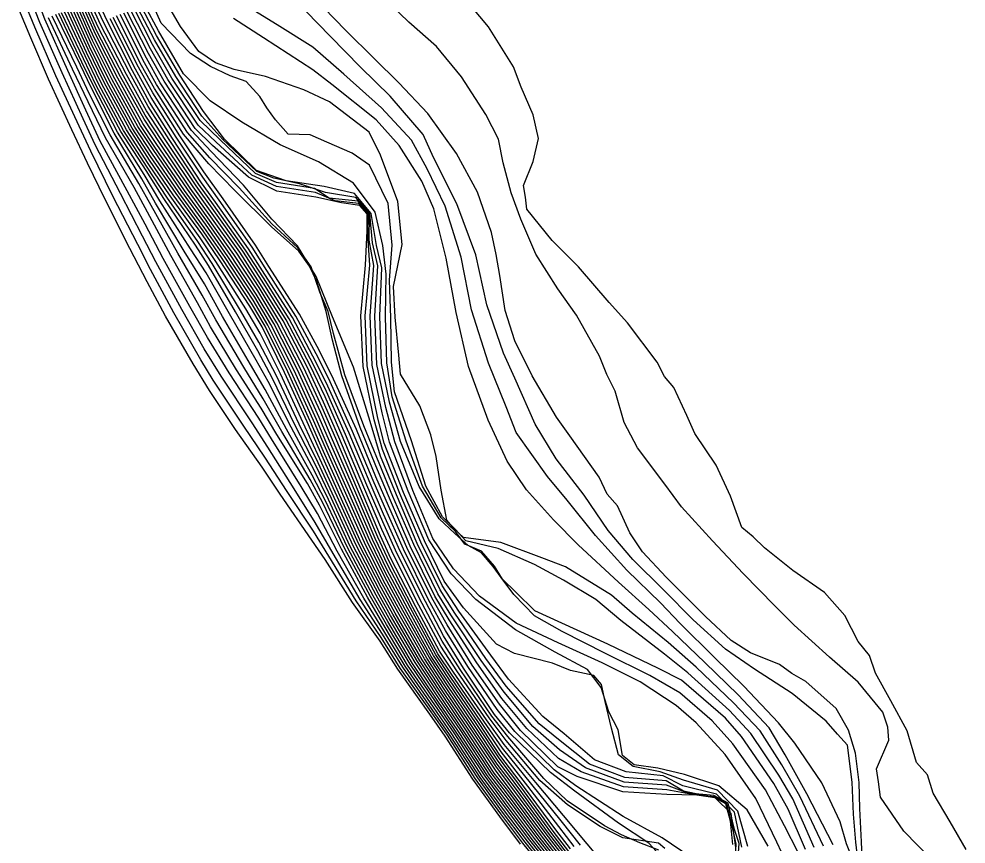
# Model space of a CAD drawing. Header units: feet. Extents: x 333642 to 335017, y 470420 to 471851.
# Drawn here: x 333906.7 to 333987.1, y 470632.4 to 470702.4 of the extents above; entities that cross this region are included whole.
import ezdxf

# ---------------------------------------------------------------- set-up
doc = ezdxf.new("R2010")
doc.units = ezdxf.units.FT
doc.header["$MEASUREMENT"] = 0
doc.layers.add('Contour', color=7, linetype='CONTINUOUS', true_color=0xffffff)

msp = doc.modelspace()

# ---------------------------------------------------------------- linework, layer by layer
at = {"layer": 'Contour', "color": 18, "linetype": 'Continuous', "true_color": 0x000000}
for points, elevation in [([(333952.402851, 470629.487847), (333949.879331, 470632.641474), (333947.774017, 470635.454901), (333945.875173, 470638.055461), (333943.469268, 470641.765435), (333941.917723, 470644.007371), (333939.508562, 470647.501633), (333937.697091, 470650.512307), (333935.992936, 470653.275494), (333933.738177, 470657.276604), (333932.053864, 470660.4576), (333930.678365, 470662.764716), (333928.147819, 470666.809004), (333927.083997, 470668.564159), (333924.56787, 470672.400195), (333922.732934, 470675.394145), (333921.235909, 470678.042371), (333918.975856, 470682.113825), (333917.43202, 470685.014498), (333915.918374, 470687.843688), (333913.627699, 470692.065892), (333912.400724, 470694.694932), (333910.865545, 470698.05929), (333908.909079, 470702.412681), (333907.418487, 470706.405083)], -20), ([(333952.315586, 470629.280922), (333949.68124, 470632.560232), (333947.696107, 470635.216338), (333945.668217, 470638.009616), (333943.283567, 470641.697804), (333941.810726, 470643.80849), (333939.301253, 470647.417702), (333937.585307, 470650.223088), (333935.6734, 470653.169218), (333933.384357, 470657.073283), (333931.868484, 470659.705243), (333930.090477, 470662.545675), (333927.835238, 470666.083294), (333926.507274, 470668.151786), (333923.892575, 470672.117527), (333922.455409, 470674.442958), (333920.555284, 470677.769058), (333918.351089, 470681.820725), (333917.212218, 470683.997871), (333915.326917, 470687.612043), (333913.192461, 470691.770115), (333912.180682, 470693.959998), (333910.379125, 470697.864701), (333908.490977, 470702.127919), (333907.276307, 470705.252578)], -20.5), ([(333961.453655, 470631.076492), (333960.186053, 470632.474563), (333957.62721, 470634.18554), (333953.916055, 470636.897371), (333951.844022, 470638.479267), (333948.353325, 470641.854101), (333947.101804, 470643.409786), (333944.455294, 470647.325265), (333942.759373, 470650.072176), (333941.219988, 470652.98037), (333939.078393, 470657.268308), (333937.675655, 470660.39786), (333936.523699, 470663.041603), (333934.744521, 470667.293735), (333932.953796, 470671.272318), (333931.961489, 470673.280402), (333929.93998, 470677.086774), (333927.606358, 470680.759282), (333926.217832, 470682.924277), (333923.3952, 470686.902744), (333922.218565, 470688.539698), (333919.755078, 470692.289907), (333917.805947, 470695.387753), (333916.358017, 470698.034682), (333914.196707, 470702.294551), (333912.844715, 470705.211461)], -11), ([(333952.227293, 470629.075043), (333949.484016, 470632.476905), (333947.618772, 470634.977485), (333945.460946, 470637.965047), (333943.099036, 470641.629493), (333941.702933, 470643.611245), (333939.095429, 470647.33069), (333937.478001, 470649.926207), (333935.353932, 470653.049541), (333933.039367, 470656.831427), (333931.713771, 470658.948846), (333929.483834, 470662.329667), (333927.588009, 470665.242524), (333925.811739, 470667.869965), (333923.217882, 470671.78866), (333922.156513, 470673.497778), (333919.860443, 470677.501503), (333917.881666, 470681.183851), (333916.802634, 470683.281787), (333914.703763, 470687.389022), (333912.825621, 470691.229663), (333911.833918, 470693.353579), (333909.855451, 470697.625615), (333908.06353, 470701.737572), (333907.146636, 470704.006975)], -21), ([(333961.558682, 470632.026475), (333961.014401, 470632.469113), (333957.975284, 470632.918802), (333956.062863, 470633.891169), (333953.294004, 470635.736244), (333950.943753, 470637.788198), (333948.071481, 470641.201189), (333946.638608, 470643.102267), (333943.888772, 470647.109932), (333942.542768, 470649.195524), (333940.674993, 470652.685683), (333938.531229, 470656.882651), (333937.525188, 470659.091489), (333935.992999, 470662.704846), (333934.159503, 470667.05375), (333932.70298, 470670.358445), (333931.441206, 470673.026131), (333929.407133, 470676.903467), (333927.360951, 470680.191856), (333925.712697, 470682.729006), (333923.110748, 470686.387992), (333921.759916, 470688.277554), (333919.185675, 470692.130117), (333917.559432, 470694.631654), (333915.836378, 470697.73438), (333913.673546, 470701.926843), (333912.705648, 470703.999064)], -12), ([(333961.04149, 470631.873463), (333959.438452, 470632.507977), (333957.872001, 470633.18266), (333956.420182, 470633.956126), (333953.263679, 470636.063255), (333951.274584, 470637.973346), (333948.220568, 470641.532379), (333946.871521, 470643.255318), (333944.170634, 470647.223047), (333942.652289, 470649.634938), (333940.949181, 470652.834475), (333938.802395, 470657.087933), (333937.600913, 470659.742482), (333936.260377, 470662.863521), (333934.450658, 470667.173665), (333932.828184, 470670.815278), (333931.703815, 470673.14626), (333929.671909, 470676.992235), (333927.481261, 470680.472508), (333925.963502, 470682.822066), (333923.234565, 470686.656716), (333922.001974, 470688.377981), (333919.466791, 470692.20899), (333917.680747, 470695.010203), (333916.098197, 470697.885974), (333913.933131, 470702.1235), (333912.774583, 470704.601721)], -11.5), ([(333975.031478, 470632.218661), (333972.996823, 470636.475037), (333971.49554, 470639.114342), (333969.637534, 470642.007194), (333967.38579, 470644.382145), (333964.206774, 470647.4074), (333961.829336, 470649.508919), (333958.76339, 470651.997951), (333957.034901, 470653.523902), (333953.127407, 470655.939469), (333951.111992, 470656.704631), (333947.637599, 470657.992881), (333944.469157, 470658.431066), (333943.664827, 470659.153837), (333943.049745, 470659.900867), (333942.552945, 470662.44821), (333942.137503, 470665.290133), (333941.678951, 470667.129185), (333940.754438, 470669.596022), (333939.12089, 470672.274698), (333938.956557, 470673.913969), (333938.664464, 470677.119906), (333938.507504, 470679.740177), (333939.240435, 470683.297069), (333938.884671, 470686.957805), (333937.425617, 470690.869275), (333936.445162, 470692.822093), (333933.075971, 470695.413557), (333930.897095, 470696.414267), (333927.637932, 470697.554347), (333925.002094, 470698.163336), (333923.419561, 470698.709284), (333922.001706, 470699.668973), (333920.43732, 470701.790196), (333918.964067, 470704.33569)], -4.5), ([(333978.352793, 470630.02999), (333978.24151, 470632.580227), (333978.094406, 470635.413094), (333978.044407, 470637.631748), (333977.736503, 470640.12674), (333977.147119, 470642.071999), (333976.084537, 470643.901293), (333973.514556, 470646.188312), (333972.344775, 470646.867143), (333971.273543, 470647.638178), (333968.813811, 470648.625449), (333967.191782, 470649.68238), (333964.993546, 470651.729873), (333961.675739, 470655.042693), (333959.648433, 470657.2099), (333958.592487, 470658.830928), (333957.539222, 470661.107044), (333956.650437, 470662.105487), (333955.989121, 470663.546857), (333953.489247, 470667.055029), (333952.33966, 470668.639301), (333950.285799, 470672.140723), (333948.804716, 470675.124027), (333947.998583, 470677.682632), (333947.529467, 470680.672155), (333947.237523, 470682.452464), (333946.831786, 470684.325684), (333945.645226, 470687.742816), (333943.861645, 470691.012392), (333941.423199, 470694.428675), (333938.955172, 470697.027239), (333936.861789, 470699.072604), (333934.479582, 470701.458758), (333931.631281, 470704.396392)], -2.5), ([(333984.17503, 470631.076518), (333981.827919, 470633.490384), (333979.863655, 470636.375667), (333979.691337, 470637.690307), (333979.524243, 470638.782412), (333980.562829, 470641.221958), (333980.475987, 470642.333548), (333980.062806, 470643.600293), (333977.956667, 470646.140609), (333975.535603, 470648.27137), (333972.542073, 470650.988049), (333970.899373, 470652.630025), (333968.192753, 470655.379031), (333965.596383, 470658.150853), (333962.97724, 470661.03637), (333961.56015, 470662.943571), (333959.236798, 470666.034697), (333958.097178, 470668.196083), (333957.329097, 470670.858127), (333956.619205, 470672.273378), (333955.992349, 470673.808083), (333954.062, 470677.296345), (333952.480325, 470679.537283), (333950.603557, 470682.468094), (333949.313701, 470685.433291), (333948.50986, 470687.667899), (333947.826862, 470690.223627), (333947.428457, 470692.244144), (333946.353376, 470694.342602), (333944.290426, 470697.530745), (333942.160301, 470700.105074), (333939.815005, 470702.165593), (333937.481979, 470704.456769)], -2), ([(333949.287864, 470632.391254), (333947.54158, 470634.738846), (333945.253663, 470637.921321), (333942.915928, 470641.56019), (333941.594093, 470643.415945), (333938.891337, 470647.240273), (333937.374767, 470649.621952), (333935.035923, 470652.91289), (333932.710753, 470656.546862), (333931.5894, 470658.207732), (333928.882294, 470662.088246), (333927.355207, 470664.401658), (333925.109226, 470667.596667), (333922.902832, 470670.904036), (333921.505318, 470673.164545), (333919.166761, 470677.222115), (333917.595408, 470680.129039), (333916.133121, 470682.962371), (333914.032461, 470687.118559), (333912.552489, 470690.193838), (333911.210357, 470693.0322), (333909.24283, 470697.32714), (333907.730165, 470700.838587), (333906.719627, 470703.277804)], -21.5), ([(333953.013572, 470630.944478), (333951.277521, 470633.179397), (333948.516317, 470636.896992), (333947.161585, 470638.668231), (333944.800422, 470642.241725), (333942.658977, 470645.424257), (333940.953013, 470648.039495), (333938.667603, 470652.001448), (333937.459295, 470654.187616), (333935.573615, 470657.852376), (333933.722847, 470661.915356), (333932.270712, 470665.100558), (333930.856736, 470668.15159), (333928.924792, 470672.310279), (333927.200831, 470675.75577), (333925.972677, 470677.840113), (333923.446245, 470681.845192), (333922.095975, 470683.866185), (333919.559918, 470687.419765), (333917.702966, 470690.170447), (333915.850059, 470693.032367), (333913.729472, 470696.958707), (333912.455146, 470699.583347), (333910.843253, 470703.113256)], -16.5), ([(333953.107608, 470631.152308), (333951.479485, 470633.257859), (333948.73584, 470636.96315), (333947.246172, 470638.922724), (333944.999036, 470642.315079), (333942.765732, 470645.628512), (333941.146521, 470648.114321), (333938.877662, 470652.084286), (333937.554842, 470654.493083), (333935.809374, 470657.925), (333933.968458, 470661.996983), (333932.426423, 470665.418098), (333931.178758, 470668.242035), (333929.259395, 470672.431951), (333927.37088, 470676.294036), (333926.320223, 470678.055978), (333923.740356, 470682.00342), (333922.254205, 470684.187074), (333919.821943, 470687.523895), (333917.801264, 470690.467297), (333916.091843, 470693.101303), (333913.955162, 470697.038757), (333912.584608, 470699.841622), (333911.072732, 470703.173116)], -16), ([(333953.203467, 470631.358186), (333951.680127, 470633.336274), (333948.957509, 470637.024862), (333947.326501, 470639.179756), (333945.197159, 470642.390272), (333942.873104, 470645.831384), (333941.339397, 470648.187682), (333939.089789, 470652.160824), (333937.649881, 470654.799564), (333936.044029, 470657.999862), (333934.21617, 470662.075685), (333932.579307, 470665.721296), (333931.452586, 470668.299517), (333929.534126, 470672.484047), (333927.612212, 470676.369661), (333926.460756, 470678.311256), (333923.98151, 470682.095293), (333922.355573, 470684.4599), (333920.060055, 470687.617191), (333917.900666, 470690.762805), (333916.332248, 470693.172564), (333914.182269, 470697.117048), (333912.712731, 470700.10039), (333911.296817, 470703.23274)], -15.5), ([(333953.30143, 470631.561793), (333951.879134, 470633.415013), (333949.180794, 470637.082891), (333947.403157, 470639.438615), (333945.39459, 470642.467578), (333942.981301, 470646.032616), (333941.531381, 470648.259987), (333939.30361, 470652.231735), (333937.745046, 470655.106026), (333936.277207, 470658.077554), (333934.465621, 470662.151982), (333932.735222, 470666.025394), (333931.722958, 470668.362831), (333929.809182, 470672.536258), (333927.857872, 470676.441605), (333926.598285, 470678.569272), (333924.223675, 470682.186114), (333922.456065, 470684.733857), (333920.298831, 470687.708512), (333918.001856, 470691.056063), (333916.570696, 470693.24697), (333914.410463, 470697.194041), (333912.839096, 470700.361041), (333911.519152, 470703.294612)], -15), ([(333953.401774, 470631.762813), (333952.076188, 470633.494451), (333949.405209, 470637.137947), (333947.476724, 470639.698596), (333945.591122, 470642.547283), (333943.090528, 470646.231959), (333941.72221, 470648.331648), (333939.518773, 470652.297653), (333937.840954, 470655.411458), (333936.508528, 470658.158682), (333934.716446, 470662.226399), (333932.894995, 470666.329247), (333931.989231, 470668.432886), (333930.084169, 470672.589151), (333928.10724, 470676.510583), (333926.733522, 470678.829014), (333924.466355, 470682.276477), (333922.556235, 470685.008254), (333920.537854, 470687.798396), (333918.10551, 470691.346169), (333916.806563, 470693.325395), (333914.639417, 470697.2702), (333912.964089, 470700.622925), (333911.739491, 470703.359094)], -14.5), ([(333953.540695, 470632.00741), (333952.306654, 470633.618572), (333949.639175, 470637.211362), (333947.547774, 470639.959001), (333945.786543, 470642.629682), (333943.200983, 470646.429169), (333941.911615, 470648.403082), (333939.734943, 470652.359186), (333937.941469, 470655.715104), (333936.738285, 470658.246773), (333934.968349, 470662.305424), (333933.083538, 470666.588031), (333932.214352, 470668.604641), (333930.358779, 470672.649535), (333928.360595, 470676.580448), (333926.865883, 470679.09152), (333924.709093, 470682.366929), (333922.656633, 470685.282402), (333920.776682, 470687.887408), (333918.2123, 470691.632232), (333917.039182, 470693.408783), (333914.868801, 470697.34599), (333913.088125, 470700.885351), (333911.95759, 470703.426543)], -14), ([(333953.846037, 470632.205747), (333952.543066, 470633.890098), (333949.920929, 470637.313235), (333947.646823, 470640.238184), (333945.984588, 470642.720481), (333943.312859, 470646.624007), (333942.099323, 470648.474707), (333939.951805, 470652.41691), (333938.052343, 470656.018316), (333936.967056, 470658.346376), (333935.221117, 470662.397412), (333933.342608, 470666.718094), (333932.33713, 470669.037101), (333930.632635, 470672.73132), (333928.619152, 470676.65846), (333926.992705, 470679.36196), (333924.955077, 470682.457388), (333922.761228, 470685.558452), (333921.018797, 470687.979961), (333918.373473, 470691.855309), (333917.230936, 470693.579982), (333915.102458, 470697.42571), (333913.214549, 470701.14994), (333912.169871, 470703.497044)], -13.5), ([(333954.394294, 470632.314425), (333952.757206, 470634.358853), (333950.261885, 470637.457783), (333947.780207, 470640.544732), (333946.187325, 470642.822688), (333943.426347, 470646.816241), (333942.28506, 470648.546947), (333940.169062, 470652.471377), (333938.165148, 470656.320472), (333937.192514, 470658.4498), (333935.474078, 470662.485951), (333933.606788, 470666.833705), (333932.457836, 470669.47273), (333930.904807, 470672.820347), (333928.880154, 470676.737628), (333927.117174, 470679.635915), (333925.20807, 470682.547138), (333922.874645, 470685.838145), (333921.267692, 470688.079392), (333918.639916, 470691.954371), (333917.342473, 470693.920651), (333915.343913, 470697.514812), (333913.345995, 470701.41849), (333912.372881, 470703.570547)], -13), ([(333957.104946, 470629.855481), (333954.951471, 470632.418011), (333952.937849, 470634.833418), (333950.6027, 470637.615946), (333947.918827, 470640.86506), (333946.403883, 470642.949226), (333943.610776, 470646.983581), (333942.43273, 470648.763484), (333940.403005, 470652.543045), (333938.291493, 470656.631266), (333937.416142, 470658.559995), (333935.726736, 470662.57214), (333933.875178, 470666.936787), (333932.578036, 470669.90846), (333931.174588, 470672.918082), (333929.143012, 470676.818953), (333927.239759, 470679.912764), (333925.460747, 470682.637522), (333922.990962, 470686.114898), (333921.51494, 470688.17831), (333918.909841, 470692.045375), (333917.447266, 470694.265949), (333915.584279, 470697.606854), (333913.476848, 470701.685522), (333912.572954, 470703.648101)], -12.5), ([(333968.596603, 470632.191191), (333967.754604, 470635.200028), (333966.025773, 470636.975492), (333963.144106, 470637.817196), (333961.164496, 470638.540086), (333958.875471, 470638.992337), (333957.619361, 470639.967704), (333957.01972, 470642.245578), (333956.477725, 470644.515204), (333956.173943, 470645.930692), (333955.531059, 470646.706225), (333953.529773, 470647.134068), (333952.007157, 470647.755156), (333948.775015, 470648.572045), (333947.267654, 470649.363005), (333944.453444, 470652.461952), (333942.817093, 470654.714469), (333941.149278, 470658.129821), (333939.374075, 470662.254837), (333937.716781, 470666.441655), (333937.197976, 470668.561731), (333936.287303, 470672.983783), (333936.101147, 470677.230469), (333936.518031, 470681.531008), (333936.350206, 470684.071529), (333936.356538, 470685.873363), (333935.585424, 470686.763148), (333933.575266, 470687.004511), (333931.891103, 470687.698755), (333928.598118, 470688.219334), (333926.503218, 470689.176548), (333923.422331, 470692.002566), (333921.925118, 470693.436956), (333919.364603, 470697.303905), (333917.885994, 470699.906053), (333916.213516, 470703.154711)], -7.5), ([(333970.309655, 470632.212492), (333968.535075, 470635.312186), (333966.13233, 470637.337797), (333963.227168, 470638.294802), (333960.965702, 470638.832827), (333958.941039, 470639.114517), (333957.969871, 470639.921803), (333957.582098, 470642.084246), (333956.78755, 470643.623865), (333956.144877, 470645.698827), (333954.997439, 470647.207877), (333952.228713, 470648.678074), (333948.885993, 470650.585917), (333945.51749, 470653.163369), (333943.401472, 470655.352803), (333941.502264, 470658.232563), (333939.766266, 470662.34225), (333938.168917, 470666.502704), (333937.542839, 470669.01098), (333936.705649, 470673.043194), (333936.525401, 470677.226989), (333936.858069, 470681.514557), (333936.4602, 470683.675934), (333936.470876, 470685.857389), (333935.519188, 470686.963113), (333933.053665, 470687.233462), (333931.804449, 470688.049944), (333928.581881, 470688.571025), (333926.788141, 470689.326057), (333923.798017, 470692.183206), (333922.090429, 470693.814987), (333919.698224, 470697.426289), (333918.058681, 470700.284618), (333916.519787, 470703.261028)], -7), ([(333972.741788, 470628.949048), (333971.057911, 470632.553645), (333969.268761, 470636.265832), (333966.666524, 470640.015942), (333964.210686, 470642.690784), (333962.516244, 470644.152904), (333959.444781, 470646.181076), (333956.227371, 470647.791738), (333952.488977, 470649.472877), (333948.925933, 470651.151643), (333945.81416, 470653.448088), (333943.604983, 470655.7657), (333941.842772, 470658.336754), (333940.163993, 470662.420991), (333938.6348, 470666.541198), (333937.869708, 470669.468104), (333937.109148, 470673.11088), (333936.937287, 470677.222984), (333937.190863, 470681.474603), (333936.727372, 470683.427805), (333936.498932, 470685.892267), (333935.322205, 470687.272256), (333932.743964, 470687.712261), (333930.544277, 470688.4448), (333928.368685, 470688.921795), (333926.924413, 470689.478616), (333924.028196, 470692.21721), (333922.247322, 470694.199458), (333920.032781, 470697.546328), (333918.228656, 470700.664112), (333916.824016, 470703.368773)], -6.5), ([(333972.878123, 470631.68171), (333971.701232, 470633.938574), (333970.099047, 470636.999022), (333967.33018, 470640.913342), (333965.557383, 470642.852443), (333962.813285, 470645.237746), (333960.2667, 470646.697408), (333956.510436, 470648.562857), (333952.823739, 470650.446045), (333950.472789, 470651.777499), (333948.737069, 470653.573302), (333947.666769, 470655.038431), (333946.975293, 470655.960177), (333945.997518, 470657.130431), (333944.86434, 470657.750685), (333943.735601, 470658.761259), (333942.401237, 470660.021565), (333940.697971, 470662.758564), (333939.107104, 470666.569158), (333938.169078, 470669.922237), (333937.51101, 470673.183729), (333937.357635, 470677.208998), (333937.529927, 470681.316763), (333937.074235, 470683.200577), (333936.607599, 470685.934558), (333935.201369, 470687.618081), (333932.634298, 470688.232882), (333929.413894, 470688.707835), (333928.022854, 470689.168096), (333926.885137, 470689.57274), (333924.181111, 470692.227273), (333922.397477, 470694.588267), (333920.367186, 470697.665468), (333918.396335, 470701.043751), (333917.123549, 470703.479907)], -6), ([(333973.493572, 470631.937877), (333972.011848, 470635.375237), (333970.802678, 470637.548643), (333968.063633, 470641.527035), (333966.690354, 470643.082243), (333962.960961, 470646.320205), (333961.000997, 470647.309013), (333956.721768, 470649.374164), (333952.819554, 470651.153785), (333950.520736, 470652.196946), (333948.89983, 470653.775552), (333947.765374, 470654.895995), (333947.09659, 470655.977344), (333945.991274, 470657.261263), (333944.574308, 470657.847289), (333943.771754, 470658.933816), (333942.556871, 470660.097756), (333940.987844, 470662.773154), (333939.581604, 470666.593797), (333938.397664, 470670.361357), (333937.949938, 470673.247575), (333937.84103, 470677.152466), (333937.8859, 470680.787963), (333937.62461, 470683.197605), (333936.967, 470686.046502), (333935.116033, 470688.493343), (333932.155137, 470690.315364), (333928.890104, 470691.744379), (333925.654405, 470693.683218), (333922.941036, 470695.489249), (333920.698495, 470697.796145), (333918.563157, 470701.421216), (333917.41738, 470703.596008)], -5.5), ([(333974.220028, 470632.101462), (333972.406967, 470636.239749), (333971.236914, 470638.25166), (333968.848659, 470641.78117), (333967.04405, 470643.732148), (333963.48917, 470646.9233), (333961.522774, 470648.51277), (333957.826717, 470651.388015), (333955.68895, 470653.169101), (333952.949462, 470654.806862), (333950.482764, 470656.139575), (333947.406557, 470657.479864), (333944.658277, 470658.143705), (333943.783972, 470659.090066), (333942.684398, 470660.166569), (333941.2611, 470662.788883), (333940.054866, 470666.621334), (333938.604835, 470670.792057), (333938.358201, 470673.314378), (333938.289489, 470677.084351), (333938.188662, 470680.259895), (333938.4075, 470683.251151), (333938.075999, 470686.767317), (333936.475159, 470690.024126), (333935.016196, 470691.044128), (333932.857452, 470691.99558), (333931.427859, 470692.599947), (333929.581354, 470692.673268), (333928.486862, 470693.877258), (333927.768734, 470694.898188), (333927.159818, 470695.869379), (333926.022271, 470697.119895), (333924.644683, 470697.621781), (333922.984999, 470698.400548), (333921.273365, 470699.495798), (333918.796426, 470702.071692), (333918.050376, 470703.71486)], -5), ([(333977.61848, 470630.790191), (333976.967101, 470632.418752), (333976.42077, 470634.282053), (333974.875226, 470637.605467), (333972.574262, 470640.966536), (333971.185892, 470642.692767), (333968.242984, 470645.797571), (333965.773384, 470648.245075), (333962.85679, 470651.118295), (333961.187038, 470652.867246), (333958.321096, 470655.662985), (333955.662967, 470658.595576), (333953.264407, 470661.578531), (333951.591126, 470663.604232), (333948.93743, 470667.342847), (333948.082958, 470669.517794), (333946.57255, 470673.228556), (333945.134369, 470677.761586), (333944.252194, 470682.233443), (333942.903262, 470686.548121), (333941.381751, 470689.712611), (333940.048097, 470692.156029), (333937.492148, 470694.907883), (333934.287232, 470697.763787), (333931.654917, 470700.050561), (333928.637172, 470701.930727), (333926.663864, 470703.163905)], -3.5), ([(333987.121361, 470631.951244), (333985.783976, 470634.297272), (333984.335664, 470636.730532), (333983.843495, 470638.279026), (333982.921739, 470639.32909), (333982.114839, 470642.016957), (333980.736264, 470644.554919), (333979.438928, 470646.906973), (333978.933718, 470648.416733), (333977.959833, 470649.589844), (333976.82523, 470651.803226), (333975.096485, 470653.759188), (333972.408597, 470655.608987), (333970.012338, 470657.535302), (333969.051456, 470658.48339), (333968.077373, 470659.27714), (333967.1333, 470661.920851), (333965.894807, 470664.569457), (333964.085802, 470667.260803), (333963.416072, 470668.771767), (333962.314425, 470671.149593), (333961.522639, 470672.094972), (333960.898109, 470673.295211), (333958.389646, 470676.654398), (333956.827005, 470678.362898), (333954.225844, 470681.402158), (333951.996273, 470683.63874), (333949.825125, 470686.299926), (333949.730441, 470687.308905), (333949.544911, 470688.289907), (333950.384177, 470690.328461), (333950.818475, 470692.280447), (333950.373377, 470694.299605), (333949.368028, 470696.657346), (333948.71735, 470698.377678), (333947.726641, 470699.95937), (333946.590756, 470701.779538), (333945.116337, 470703.533825)], -1.5), ([(333952.489362, 470629.695514), (333950.078076, 470632.720879), (333947.852936, 470635.692667), (333946.08149, 470638.103041), (333943.655897, 470641.832688), (333942.024183, 470644.20758), (333939.717115, 470647.582799), (333937.813724, 470650.793642), (333936.311212, 470653.37159), (333934.089856, 470657.43403), (333932.247997, 470661.175271), (333931.205486, 470662.998475), (333928.619848, 470667.167579), (333927.29308, 470669.404768), (333925.201967, 470672.650432), (333922.987936, 470676.317757), (333921.884795, 470678.337918), (333919.616356, 470682.369163), (333917.639677, 470686.028063), (333916.496916, 470688.127778), (333914.069328, 470692.362064), (333912.584581, 470695.395503), (333911.263081, 470698.19137), (333909.224486, 470702.547256)], -19.5), ([(333952.575398, 470629.903619), (333950.277256, 470632.798703), (333947.933303, 470635.929127), (333946.286816, 470638.152837), (333943.843224, 470641.899847), (333942.130368, 470644.408806), (333939.926673, 470647.661505), (333937.920627, 470651.051843), (333936.563317, 470653.425979), (333934.355291, 470657.51444), (333932.491394, 470661.408535), (333931.437323, 470663.353618), (333929.027161, 470667.417611), (333927.451154, 470670.204413), (333925.799152, 470672.883899), (333923.424095, 470676.896593), (333922.283785, 470678.996574), (333920.210161, 470682.553371), (333917.941636, 470686.596964), (333916.901366, 470688.484956), (333914.466383, 470692.595685), (333912.720693, 470696.065906), (333911.629674, 470698.339643), (333909.539719, 470702.688684)], -19), ([(333952.661232, 470630.111858), (333950.476643, 470632.875212), (333948.015554, 470636.163773), (333946.490776, 470638.205366), (333944.031028, 470641.967187), (333942.236545, 470644.610739), (333940.137003, 470647.738047), (333938.028274, 470651.306162), (333936.799823, 470653.475858), (333934.603198, 470657.581042), (333932.743066, 470661.536209), (333931.621863, 470663.725048), (333929.429968, 470667.612686), (333927.632082, 470670.987274), (333926.377807, 470673.120577), (333924.005553, 470677.173378), (333922.466793, 470679.943199), (333920.756029, 470682.718055), (333918.322885, 470686.800911), (333917.151598, 470688.865525), (333914.812718, 470692.742599), (333912.847456, 470696.611717), (333911.936312, 470698.522429), (333909.84375, 470702.82775)], -18.5), ([(333952.747143, 470630.319926), (333950.675999, 470632.950679), (333948.100129, 470636.396097), (333946.692964, 470638.261176), (333944.219099, 470642.03497), (333942.342985, 470644.813064), (333940.347874, 470647.812711), (333938.140135, 470651.559521), (333937.032796, 470653.529742), (333934.851547, 470657.646612), (333932.995176, 470661.649467), (333931.808951, 470664.08839), (333929.827247, 470667.777956), (333927.879718, 470671.66004), (333926.857028, 470673.480119), (333924.588098, 470677.410106), (333922.622721, 470680.886987), (333921.292577, 470682.939288), (333918.68565, 470687.010931), (333917.350566, 470689.227268), (333915.096578, 470692.822508), (333913.064188, 470696.703402), (333912.068832, 470698.785507), (333910.09392, 470702.901746)], -18), ([(333952.833404, 470630.527519), (333950.875079, 470633.025387), (333948.187463, 470636.625596), (333946.892947, 470638.320851), (333944.407237, 470642.103445), (333942.44996, 470645.015463), (333940.559062, 470647.885775), (333938.256931, 470651.811087), (333937.261563, 470653.588608), (333935.100004, 470657.711614), (333933.239207, 470661.741318), (333931.967258, 470664.433297), (333930.170549, 470667.916727), (333928.230571, 470671.927575), (333926.986103, 470674.263703), (333925.090641, 470677.576735), (333922.81739, 470681.521709), (333921.702902, 470683.228273), (333919.014334, 470687.199863), (333917.506944, 470689.576388), (333915.364469, 470692.898464), (333913.283655, 470696.791489), (333912.199199, 470699.050517), (333910.344156, 470702.973512)], -17.5), ([(333952.921076, 470630.735012), (333951.074538, 470633.100526), (333948.299506, 470636.825569), (333947.072148, 470638.416997), (333944.601512, 470642.169947), (333942.552627, 470645.218881), (333940.759129, 470647.962798), (333938.460005, 470651.911607), (333937.36259, 470653.884213), (333935.337115, 470657.781407), (333933.479692, 470661.830292), (333932.117077, 470664.770422), (333930.514182, 470668.039787), (333928.572529, 470672.136274), (333927.083605, 470675.012621), (333925.53405, 470677.687023), (333923.13075, 470681.676328), (333921.905426, 470683.539136), (333919.287299, 470687.310729), (333917.605088, 470689.873172), (333915.607434, 470692.964992), (333913.505526, 470696.876438), (333912.327834, 470699.316701), (333910.594059, 470703.043788)], -17), ([(333963.785719, 470631.26469), (333961.310883, 470632.939222), (333958.01653, 470634.731519), (333953.99397, 470637.336052), (333952.160244, 470638.708296), (333948.812994, 470641.966563), (333947.320276, 470643.827012), (333944.822122, 470647.459745), (333942.924073, 470650.539327), (333941.493781, 470653.135912), (333939.357692, 470657.429082), (333937.754616, 470661.048368), (333936.786664, 470663.252831), (333935.046777, 470667.433954), (333933.143893, 470671.63968), (333932.13604, 470673.641119), (333930.231995, 470677.20806), (333927.764363, 470681.08041), (333926.504346, 470683.068888), (333923.718237, 470687.049647), (333922.321431, 470688.997228), (333920.071227, 470692.405662), (333917.952049, 470695.781594), (333916.618977, 470698.189602), (333914.462914, 470702.445012)], -10.5), ([(333967.336098, 470632.374817), (333967.135056, 470634.339793), (333966.726874, 470635.805304), (333965.802029, 470636.337107), (333964.27639, 470636.555413), (333961.717054, 470636.607404), (333957.97364, 470636.83913), (333954.09522, 470638.13262), (333952.476303, 470638.945137), (333949.304953, 470642.052176), (333947.51543, 470644.270777), (333945.191989, 470647.596166), (333943.083568, 470650.996173), (333941.764735, 470653.292794), (333939.641999, 470657.57195), (333937.888441, 470661.575876), (333937.017177, 470663.584449), (333935.361502, 470667.594869), (333933.431503, 470671.860199), (333932.196679, 470674.315021), (333930.535004, 470677.372512), (333927.933546, 470681.416026), (333926.802801, 470683.225702), (333924.045674, 470687.180329), (333922.417037, 470689.462677), (333920.387066, 470692.526068), (333918.096306, 470696.169451), (333916.875823, 470698.344593), (333914.730579, 470702.579209)], -10), ([(333967.486071, 470630.351455), (333967.60513, 470632.40049), (333967.2787, 470633.961036), (333966.821393, 470635.817072), (333965.752044, 470636.41111), (333963.888278, 470636.620212), (333961.719089, 470637.008066), (333958.029687, 470637.265232), (333954.451713, 470638.534526), (333952.537345, 470639.666415), (333949.828143, 470642.208342), (333947.721476, 470644.769786), (333945.58154, 470647.777396), (333943.228253, 470651.435573), (333942.034527, 470653.451836), (333939.936123, 470657.69752), (333938.169198, 470661.752215), (333937.152558, 470664.165409), (333935.682712, 470667.747715), (333934.136613, 470672.149222), (333933.328314, 470675.173288), (333932.792143, 470677.618328), (333932.020023, 470680.152309), (333931.380669, 470681.465758), (333930.489741, 470682.729552), (333928.16383, 470684.794051), (333925.04588, 470687.874163), (333922.827725, 470690.155128), (333920.703059, 470692.656556), (333918.23164, 470696.543002), (333917.135926, 470698.504012), (333915.01289, 470702.702194)], -9.5), ([(333967.744544, 470630.894689), (333967.854448, 470632.450064), (333967.463161, 470633.646708), (333966.939267, 470635.871467), (333965.717543, 470636.513937), (333963.495152, 470636.723907), (333961.699872, 470637.393383), (333958.088874, 470637.665134), (333954.811662, 470638.878141), (333952.598627, 470640.410573), (333950.351609, 470642.388773), (333947.908945, 470645.28178), (333945.969118, 470647.967853), (333943.377503, 470651.850756), (333942.292903, 470653.630991), (333940.231202, 470657.817699), (333938.457649, 470661.906223), (333937.290053, 470664.744439), (333936.000233, 470667.904966), (333934.375123, 470672.239724), (333933.42617, 470675.742216), (333932.979876, 470677.613111), (333932.259927, 470679.239982), (333931.534776, 470681.409576), (333930.394025, 470683.009532), (333928.179672, 470685.051659), (333925.419351, 470688.108153), (333922.932257, 470690.665504), (333921.024773, 470692.804289), (333918.394317, 470696.873193), (333917.378991, 470698.709572), (333915.303852, 470702.817497)], -9), ([(333967.581175, 470632.109135), (333967.185542, 470635.003081), (333965.823214, 470636.313913), (333963.139506, 470636.897359), (333961.655931, 470637.761006), (333958.149984, 470638.036833), (333955.168894, 470639.171599), (333952.67682, 470641.15818), (333950.872274, 470642.595967), (333948.085198, 470645.79909), (333946.360916, 470648.162169), (333943.712608, 470651.990426), (333942.472291, 470653.990395), (333940.538847, 470657.923946), (333938.759144, 470662.037159), (333937.425664, 470665.318294), (333936.523012, 470668.259821), (333935.106817, 470672.88156), (333933.343613, 470677.143878), (333931.96357, 470680.588714), (333930.354, 470683.184375), (333928.198098, 470685.433027), (333925.790165, 470688.336155), (333923.045717, 470691.179468), (333921.359142, 470692.967213), (333918.712478, 470697.023711), (333917.552126, 470699.107979), (333915.611751, 470702.932492)], -8.5), ([(333968.078917, 470632.139412), (333967.458442, 470635.093642), (333965.923311, 470636.621118), (333963.087528, 470637.328801), (333961.415674, 470638.186057), (333958.253611, 470638.518143), (333955.574684, 470639.552973), (333952.990997, 470641.76171), (333951.18832, 470643.241079), (333948.285855, 470646.397785), (333946.78181, 470648.439947), (333944.063597, 470652.164896), (333942.64666, 470654.352099), (333940.845094, 470658.027482), (333939.065034, 470662.15236), (333937.568996, 470665.881503), (333936.866034, 470668.398914), (333935.943416, 470672.931318), (333935.731551, 470677.237695), (333936.146459, 470681.541852), (333936.286554, 470684.462287), (333936.277113, 470685.905701), (333935.672311, 470686.601817), (333934.102441, 470686.843786), (333931.932491, 470687.314643), (333928.608776, 470687.835968), (333926.204995, 470689.01368), (333923.159294, 470691.687192), (333921.688731, 470693.142603), (333919.035284, 470697.170378), (333917.72056, 470699.509246), (333915.91771, 470703.04402)], -8), ([(333975.845174, 470632.337191), (333973.613871, 470636.666718), (333971.777355, 470639.966989), (333970.416021, 470642.277597), (333967.785442, 470645.071522), (333964.958463, 470647.826212), (333962.190985, 470650.444706), (333960.191794, 470652.300556), (333957.622707, 470654.619768), (333954.189878, 470657.790768), (333952.100267, 470659.930095), (333949.814339, 470662.482133), (333948.162114, 470664.901061), (333946.55371, 470668.393475), (333944.889712, 470672.926319), (333943.829231, 470677.534968), (333942.976635, 470682.138378), (333941.950752, 470686.323626), (333940.920667, 470688.677326), (333939.004061, 470691.687604), (333937.039631, 470693.866088), (333933.292564, 470696.878513), (333931.67175, 470698.120984), (333927.492131, 470700.84624), (333924.944457, 470702.473416)], -4), ([(333978.024139, 470630.380004), (333977.758063, 470632.565428), (333977.56168, 470634.933986), (333977.455643, 470637.651471), (333977.069028, 470640.781425), (333976.214196, 470641.71517), (333975.253608, 470642.818116), (333972.346256, 470645.19438), (333969.1683, 470647.247685), (333966.703785, 470648.935995), (333963.943838, 470651.442381), (333961.44677, 470653.981931), (333958.820547, 470656.558454), (333956.748103, 470659.028453), (333954.69785, 470662.020845), (333952.335037, 470665.091602), (333950.531035, 470668.032418), (333948.821302, 470671.936225), (333947.861773, 470674.075302), (333946.435089, 470678.179341), (333945.493703, 470682.432183), (333943.885846, 470686.753936), (333941.925813, 470690.679069), (333941.048438, 470692.646077), (333938.246573, 470695.899526), (333935.715044, 470698.362701), (333933.144358, 470700.984784), (333931.110605, 470703.08436)], -3)]:
    msp.add_lwpolyline(points, dxfattribs=dict(at, elevation=elevation))

doc.saveas('drawing.dxf')
